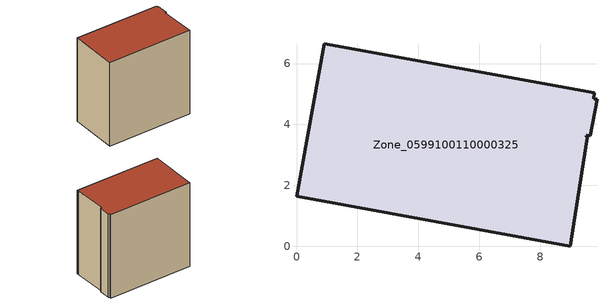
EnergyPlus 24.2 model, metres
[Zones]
Zone_0599100110000325
 floor ground (C_G): 9.78,5.04 9.75,4.85 9.86,4.83 9.64,3.63 9.52,3.65 9.55,3.57 9.02,0.22 8.98,0 0,1.64 0.92,6.65 z2.11
 wall outside (C_F): 9.78,5.04 0.92,6.65 0,1.64 8.98,0 9.02,0.22 9.55,3.57 9.52,3.65 9.64,3.63 9.86,4.83 9.75,4.85 9.78,5.04 z2.11:11.4
 roof outside (C_R): 9.75,4.85 9.78,5.04 0.92,6.65 0,1.64 8.98,0 9.02,0.22 9.55,3.57 9.52,3.65 9.64,3.63 9.86,4.83 z11.4
[BUILDING]
Pand.0599100110000325: North Axis=0; Terrain=City; Loads Convergence Tolerance Value=0.04; Temperature Convergence Tolerance Value=0.4; Solar Distribution=FullExterior; Maximum Number of Warmup Days=25; Minimum Number of Warmup Days=1
[Site:Location]
Rotterdam.The.Hague.AP_ZH_NLD Design_Conditions: Latitude=51.96; Longitude=4.45; Time Zone=1; Elevation=-4.5
[SITE:GROUNDTEMPERATURE:BUILDINGSURFACE]
18, 18, 18, 18, 18, 18, 18, 18, 18, 18, 18, 18
[MATERIAL] Thermal Absorptance=0.9; Solar Absorptance=0.7; Visible Absorptance=0.7
Name | Roughness | Thickness | Conductivity | Density | Specific Heat
G.TI.2015-2018 | MediumSmooth | 0.15 | 0.0428571 | 540 | 1210
F.TI.2015-2018 | Rough | 0.3 | 0.0666667 | 1920 | 840
R.TI.2015-2018 | MediumRough | 0.2 | 0.0333333 | 1500 | 1000
[CONSTRUCTION]
C_G: G.TI.2015-2018
C_F: F.TI.2015-2018
C_R: R.TI.2015-2018
[ZONE]
Zone_0599100110000325: Type=1; Multiplier=1; Ceiling Height=Autocalculate; Volume=Autocalculate; Floor Area=autocalculate; Part of Total Floor Area=Yes
[ZONEINFILTRATION:DESIGNFLOWRATE]
Infil_Zone_0599100110000325: Zone or ZoneList or Space or SpaceList=Zone_0599100110000325; Schedule=AlwaysOn; Design Flow Rate Calculation Method=Flow/Area; Flow Rate per Floor Area=0.0015; Constant Term Coefficient=1; Temperature Term Coefficient=0; Velocity Term Coefficient=0; Velocity Squared Term Coefficient=0
[HVACTEMPLATE:ZONE:IDEALLOADSAIRSYSTEM]
Zone_0599100110000325: Maximum Heating Supply Air Temperature=50; Minimum Cooling Supply Air Temperature=13; Maximum Heating Supply Air Humidity Ratio=0.0156; Minimum Cooling Supply Air Humidity Ratio=0.0077; Heating Limit=NoLimit; Cooling Limit=NoLimit; Dehumidification Control Type=ConstantSensibleHeatRatio; Cooling Sensible Heat Ratio=0.7; Dehumidification Setpoint=60; Humidification Control Type=None; Humidification Setpoint=30; Outdoor Air Method=None; Outdoor Air Flow Rate per Person=0.00944; Outdoor Air Flow Rate per Zone Floor Area=0; Outdoor Air Flow Rate per Zone=0; Demand Controlled Ventilation Type=None; Outdoor Air Economizer Type=NoEconomizer; Heat Recovery Type=None; Sensible Heat Recovery Effectiveness=0.7; Latent Heat Recovery Effectiveness=0.65
[ZONECONTROL:THERMOSTAT]
ThermostatControl_Zone_0599100110000325: Zone or ZoneList=Zone_0599100110000325; Control Type Schedule=DualSetpointControlType; Control 1=Thermostat_Zone_0599100110000325; Temperature Difference Between Cutout And Setpoint=0
[THERMOSTATSETPOINT:DUALSETPOINT]
Thermostat_Zone_0599100110000325: Heating Setpoint Temperature Schedule=HeatingSetpoint_Zone_0599100110000325; Cooling Setpoint Temperature Schedule=CoolingSetpoint_Zone_0599100110000325
[SCHEDULE:COMPACT]
HeatingSetpoint_Zone_0599100110000325: Through: 12/31, For: AllDays, Until: 24:00, 21
CoolingSetpoint_Zone_0599100110000325: Through: 12/31, For: AllDays, Until: 24:00, 24
DualSetpointControlType: Through: 12/31, For: AllDays, Until: 24:00, 4
AlwaysOn: Through: 12/31, For: AllDays, Until: 24:00, 1
